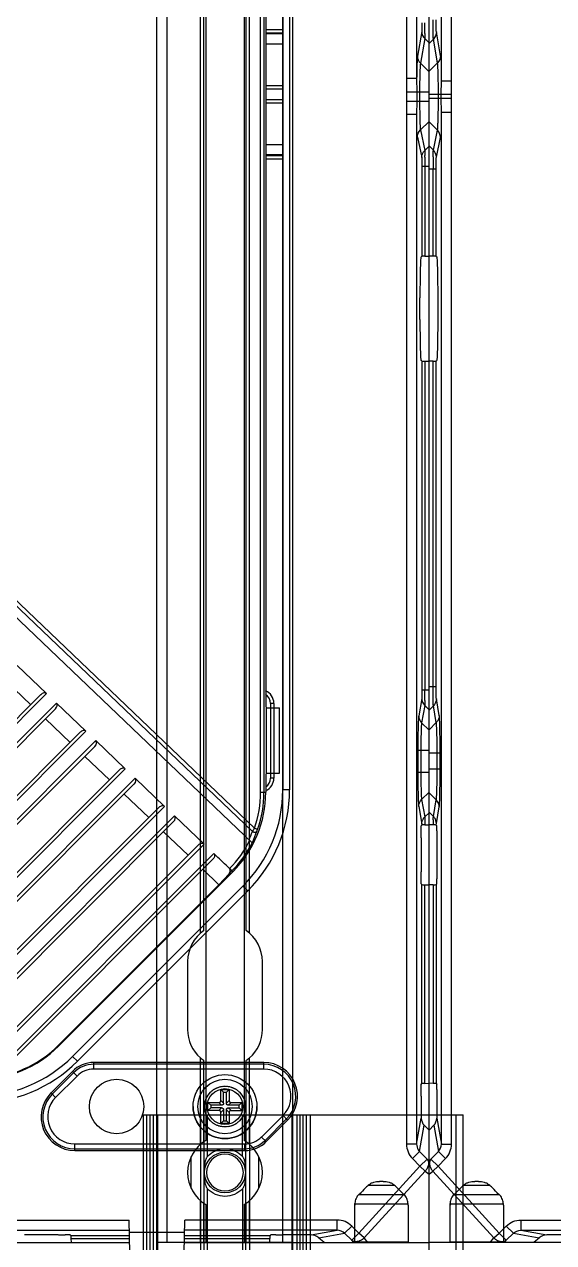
# Model space of a CAD drawing. Header units: millimetres. Extents: x 7531 to 19147, y 2539 to 6525.
# Drawn here: x 15564 to 15641.8, y 4763 to 4942 of the extents above; entities that cross this region are included whole.
import ezdxf

# ---------------------------------------------------------------- set-up
doc = ezdxf.new("R2010")
doc.units = ezdxf.units.MM
doc.linetypes.add('HIDDEN', pattern=[0.2, 0.1, -0.1])
doc.layers.add('02___PRT_ALL_AXES', color=7, linetype='Continuous')
doc.layers.add('DEFAULT_2', color=8, linetype='HIDDEN')
doc.layers.add('1轮廓线', color=7, linetype='Continuous', lineweight=25)

# ---------------------------------------------------------------- blocks, each defined once
blk = doc.blocks.new('DASFASFASEFWE')
at = {"color": 7, "linetype": 'Continuous'}
for p, q in [((408.59, 3285.7), (408.59, 3490.95)), ((409.09, 3490.95), (409.09, 3285.7)), ((409.35, 3478.32), (409.35, 3298.32)), ((283.4, 3396.65), (407.34, 3278.25)), ((407.39, 3279.94), (285.16, 3396.69)), ((407.68, 3280.42), (285.55, 3397.09)), ((377.13, 3300.2), (372.79, 3304.34)), ((371.17, 3302.02), (374.79, 3298.56)), ((342.81, 3265.88), (377.13, 3300.2)), ((342.95, 3266.72), (376.28, 3300.05)), ((378.58, 3298.81), (344.26, 3264.5)), ((378.45, 3297.97), (345.12, 3264.65)), ((382.92, 3294.67), (378.58, 3298.81)), ((409.35, 3298.32), (409.47, 3298.13)), ((409.47, 3298.13), (411.35, 3298.13)), ((409.47, 3288.52), (409.47, 3298.13)), ((411.35, 3288.52), (411.35, 3298.13)), ((376.96, 3296.49), (380.58, 3293.03)), ((348.6, 3260.35), (382.92, 3294.67)), ((348.73, 3261.19), (382.06, 3294.52)), ((384.37, 3293.29), (350.05, 3258.97)), ((384.23, 3292.45), (350.9, 3259.12)), ((388.7, 3289.14), (384.37, 3293.29)), ((382.75, 3290.96), (386.36, 3287.51)), ((354.39, 3254.82), (388.7, 3289.14)), ((354.52, 3255.66), (387.85, 3288.99)), ((390.15, 3287.76), (355.83, 3253.44)), ((394.49, 3283.61), (390.15, 3287.76)), ((409.47, 3288.52), (409.35, 3288.32)), ((409.35, 3288.32), (409.35, 3285.7)), ((409.47, 3288.52), (411.35, 3288.52)), ((390.02, 3286.92), (356.69, 3253.59)), ((388.53, 3285.43), (392.15, 3281.98)), ((408.59, 3285.7), (409.35, 3285.7)), ((360.17, 3249.3), (394.49, 3283.61)), ((360.31, 3250.14), (393.63, 3283.46)), ((395.94, 3282.23), (361.62, 3247.91)), ((400.28, 3278.09), (395.94, 3282.23)), ((395.8, 3281.39), (362.48, 3248.06)), ((394.32, 3279.91), (397.94, 3276.45)), ((407.68, 3280.42), (408.15, 3280.26)), ((366.45, 3244.26), (400.28, 3278.09)), ((366.09, 3244.61), (399.42, 3277.94)), ((401.72, 3276.7), (369.43, 3244.41)), ((402.07, 3276.37), (401.72, 3276.7)), ((401.59, 3275.86), (369.78, 3244.06)), ((404.52, 3274.03), (404, 3274.56)), ((378.89, 3248.41), (404.52, 3274.03)), ((400.1, 3274.38), (402.46, 3272.12)), ((402.46, 3272.12), (403.92, 3273.69)), ((404.39, 3274.16), (403.92, 3273.69)), ((402.46, 3272.12), (378.82, 3248.48)), ((378.82, 3248.48), (378.89, 3248.41))]:
    blk.add_line(p, q, dxfattribs=at)
for centre, radius, start, end in [((392.85, 3285.7), 16.5, 315, 360), ((392.85, 3285.7), 15.74, 340.4081, 0), ((392.85, 3285.7), 16.24, 340.4081, 0), ((392.09, 3285.18), 16.17, 336.3029, 341.0874), ((484.1, 3234.31), 89.26, 148.8899, 149.255), ((392.46, 3285.31), 16.48, 335.3463, 341.0621), ((392.85, 3285.7), 15.82, 314.9645, 333.3049), ((392.85, 3285.7), 16.32, 315, 332.7697), ((392.44, 3285.32), 16.5, 334.6281, 335.3469), ((367.23, 3260.07), 16.5, 270, 315), ((367.23, 3260.07), 16.4, 277.636, 315)]:
    blk.add_arc(centre, radius, start, end, dxfattribs=at)
for centre, start_param, end_param in [((376.64, 3299.7), 0.033298, 1.604095), ((378.08, 3298.32), -1.537498, 0.033298), ((382.42, 3294.17), 0.033298, 1.604095), ((383.87, 3292.79), -1.537498, 0.033298), ((388.21, 3288.65), 0.033298, 1.604095), ((389.66, 3287.26), -1.537498, 0.033298), ((394, 3283.12), 0.033298, 1.604095), ((395.44, 3281.74), -1.537498, 0.033298)]:
    blk.add_ellipse(centre, major_axis=(0.507, 0.483), ratio=0.713711, start_param=start_param, end_param=end_param, dxfattribs=at)
for points, knots in [([(407.39, 3279.94), (407.44, 3279.91), (407.53, 3279.88), (407.65, 3279.85), (407.77, 3279.84), (407.88, 3279.85), (407.97, 3279.88), (408.01, 3279.91), (408.02, 3279.92)], [0, 0, 0, 0, 0.277152, 0.423484, 0.565087, 0.813386, 0.915358, 1, 1, 1, 1]), ([(408.05, 3279.96), (408.04, 3279.96), (408.04, 3279.94), (408.03, 3279.93), (408.02, 3279.92)], [0, 0, 0, 0, 0.238205, 1, 1, 1, 1]), ([(408.05, 3279.96), (408.05, 3279.98), (408.09, 3280.08), (408.12, 3280.18), (408.15, 3280.26)], [0, 0, 0, 0, 0.232424, 1, 1, 1, 1]), ([(400.28, 3278.09), (400.24, 3278.12), (400.17, 3278.17), (400.04, 3278.2), (399.92, 3278.2), (399.77, 3278.16), (399.59, 3278.08), (399.47, 3277.99), (399.42, 3277.94)], [0, 0, 0, 0, 0.141452, 0.276417, 0.404683, 0.528215, 0.766527, 1, 1, 1, 1]), ([(401.72, 3276.7), (401.76, 3276.67), (401.81, 3276.6), (401.84, 3276.48), (401.84, 3276.35), (401.81, 3276.2), (401.74, 3276.03), (401.64, 3275.92), (401.59, 3275.86)], [0, 0, 0, 0, 0.14182, 0.276833, 0.40489, 0.528122, 0.766105, 1, 1, 1, 1]), ([(403.92, 3273.69), (403.96, 3273.74), (404.05, 3273.86), (404.12, 3274.03), (404.14, 3274.15), (404.14, 3274.23), (404.14, 3274.29), (404.12, 3274.35), (404.1, 3274.39), (404.09, 3274.43), (404.07, 3274.47), (404.05, 3274.5), (404.03, 3274.51)], [0, 0, 0, 0, 0.23314, 0.470919, 0.594052, 0.657744, 0.722887, 0.789021, 0.85743, 0.893057, 0.929346, 1, 1, 1, 1])]:
    blk.add_open_spline(points, degree=3, knots=knots, dxfattribs=at)
blk.add_open_spline([(404.03, 3274.51), (403.38, 3275.13), (402.72, 3275.75), (402.07, 3276.37)], degree=3, dxfattribs=at)
blk = doc.blocks.new('32332232')
at = {"color": 7, "linetype": 'Continuous'}
for p, q in [((3534.02, 2001.7), (3533.69, 2001.7)), ((4120.02, 2001.7), (4119.69, 2001.7)), ((3530.54, 1999.78), (3530.86, 2000.09)), ((3530.54, 1999.78), (3537.17, 1999.78)), ((3530.75, 1999.99), (3530.86, 2000.09)), ((3535.8, 2001.11), (3531.91, 2001.11)), ((3536.85, 2000.09), (3537.17, 1999.78)), ((3537.06, 1999.89), (3537.17, 1999.78)), ((4116.54, 1999.78), (4116.86, 2000.09)), ((4116.54, 1999.78), (4123.17, 1999.78)), ((4116.75, 1999.99), (4116.86, 2000.09)), ((4121.8, 2001.11), (4117.91, 2001.11)), ((4122.85, 2000.09), (4123.17, 1999.78)), ((4123.06, 1999.89), (4123.17, 1999.78)), ((3529.91, 1998.2), (3529.91, 1992.8)), ((3529.91, 1998.2), (3529.95, 1998.2)), ((3529.95, 1998.37), (3529.95, 1998.2)), ((3537.76, 1998.37), (3529.95, 1998.37)), ((3537.76, 1998.37), (3537.76, 1998.2)), ((3537.81, 1998.2), (3537.76, 1998.2)), ((3537.81, 1998.2), (3537.81, 1992.8)), ((4115.91, 1998.2), (4115.95, 1998.2)), ((4115.91, 1998.2), (4115.91, 1992.8)), ((4123.76, 1998.37), (4115.95, 1998.37)), ((4115.95, 1998.37), (4115.95, 1998.2)), ((4123.76, 1998.37), (4123.76, 1998.2)), ((4123.81, 1998.2), (4123.76, 1998.2)), ((4123.81, 1998.2), (4123.81, 1992.8)), ((3526.86, 1655.2), (3526.86, 1992.7)), ((3529.91, 1992.8), (3537.81, 1992.8)), ((4115.91, 1992.8), (4123.81, 1992.8)), ((4126.86, 1655.2), (4126.86, 1992.7)), ((3528.67, 1825.92), (3528.67, 1978.2)), ((3530.17, 1825.92), (3530.17, 1978.2)), ((4123.54, 1978.2), (4123.54, 1826.25)), ((4125.04, 1978.2), (4125.04, 1826.25)), ((4105.36, 1926.16), (4105.36, 1721.74)), ((4106.36, 1926.16), (4106.36, 1721.74)), ((3527.47, 1833.22), (3527.46, 1834.88)), ((4105.36, 1833.43), (4102.86, 1833.43)), ((3527.5, 1832.07), (3526.86, 1831.44)), ((3527.47, 1833.11), (3527.47, 1833.22)), ((3527.5, 1832.07), (3527.49, 1832.24)), ((3528.11, 1828.58), (3527.5, 1832.07)), ((3528.55, 1829.62), (3527.94, 1833.12)), ((4105.36, 1832.93), (4102.86, 1832.93)), ((4105.36, 1832.84), (4102.86, 1832.84)), ((4125.78, 1833.18), (4125.15, 1829.56)), ((4126.22, 1832.13), (4125.59, 1828.52)), ((4126.86, 1831.51), (4126.22, 1832.13)), ((4105.36, 1831.34), (4102.86, 1831.34)), ((3526.86, 1827.34), (3528.11, 1828.58)), ((4125.59, 1828.52), (4126.86, 1827.27)), ((4125.04, 1826.25), (4123.54, 1826.25)), ((4123.54, 1826.25), (4123.57, 1824.32)), ((4125.04, 1826.25), (4125.05, 1824.32)), ((3528.66, 1823.9), (3528.67, 1825.92)), ((3528.67, 1825.92), (3530.17, 1825.92)), ((3530.14, 1823.9), (3530.17, 1825.92)), ((4123.57, 1824.32), (4126.86, 1824.32)), ((4123.57, 1824.32), (4123.57, 1822.93)), ((4125.05, 1824.32), (4125.05, 1822.93)), ((4125.47, 1824.32), (4125.47, 1822.93)), ((3530.14, 1823.9), (3526.86, 1823.9)), ((3526.86, 1823.36), (3530.14, 1823.36)), ((3528.24, 1823.36), (3528.24, 1823.9)), ((3528.66, 1823.36), (3528.66, 1823.9)), ((3528.67, 1821.34), (3528.66, 1823.36)), ((3530.14, 1823.36), (3530.14, 1823.9)), ((3530.17, 1821.34), (3530.14, 1823.36)), ((4123.57, 1822.93), (4123.54, 1821)), ((4123.57, 1822.93), (4126.86, 1822.93)), ((4125.05, 1822.93), (4125.04, 1821)), ((3528.67, 1669.69), (3528.67, 1821.34)), ((3528.67, 1821.34), (3530.17, 1821.34)), ((3530.17, 1669.69), (3530.17, 1821.34)), ((4125.04, 1821), (4123.54, 1821)), ((4123.54, 1821), (4123.54, 1669.69)), ((4125.04, 1821), (4125.04, 1669.69)), ((3526.86, 1819.9), (3528.11, 1818.67)), ((4125.59, 1818.72), (4126.86, 1819.97)), ((3527.5, 1815.76), (3528.11, 1818.67)), ((3527.94, 1814.71), (3528.54, 1817.62)), ((4125.15, 1817.67), (4125.78, 1814.66)), ((4125.59, 1818.72), (4126.22, 1815.71)), ((3527.5, 1815.76), (3526.86, 1816.4)), ((4105.36, 1816.55), (4102.86, 1816.55)), ((4126.86, 1816.33), (4126.22, 1815.71)), ((4126.22, 1815.71), (4126.23, 1815.54)), ((4126.23, 1815.54), (4126.24, 1814.97)), ((4105.36, 1815.05), (4102.86, 1815.05)), ((4102.86, 1814.96), (4105.36, 1814.96)), ((4102.86, 1814.46), (4105.36, 1814.46)), ((4126.25, 1814.73), (4126.25, 1813.37)), ((3527.9, 1812.94), (3526.86, 1812.94)), ((3527.46, 1800.15), (3527.46, 1812.94)), ((3527.9, 1800.14), (3527.9, 1812.94)), ((4125.81, 1813.37), (4126.86, 1813.37)), ((4125.81, 1813.37), (4125.81, 1800.14)), ((4126.25, 1813.37), (4126.25, 1800.15)), ((3527.46, 1800.15), (3526.86, 1800.17)), ((3527.9, 1800.14), (3528.03, 1800.05)), ((4125.81, 1800.14), (4125.68, 1800.05)), ((4126.25, 1800.15), (4126.86, 1800.17)), ((3528.18, 1790.84), (3528.18, 1794.05)), ((4125.53, 1790.84), (4125.53, 1794.05)), ((3527.46, 1784.74), (3526.86, 1784.73)), ((3527.46, 1736.88), (3527.46, 1784.74)), ((3527.9, 1784.76), (3528.03, 1784.84)), ((3527.9, 1736.88), (3527.9, 1784.76)), ((4125.81, 1784.76), (4125.68, 1784.84)), ((4125.81, 1784.76), (4125.81, 1736.46)), ((4126.25, 1784.74), (4126.86, 1784.73)), ((4126.25, 1784.74), (4126.25, 1736.46)), ((3527.9, 1736.88), (3526.86, 1736.88)), ((3527.47, 1735.22), (3527.46, 1736.88)), ((3527.47, 1735.11), (3527.47, 1735.22)), ((3528.36, 1732.68), (3527.94, 1735.12)), ((4102.86, 1735.57), (4103.05, 1735.57)), ((4125.78, 1735.18), (4125.34, 1732.61)), ((4125.81, 1736.46), (4126.86, 1736.46)), ((3527.5, 1734.07), (3526.86, 1733.44)), ((3527.5, 1734.07), (3527.49, 1734.24)), ((3527.93, 1731.63), (3527.5, 1734.07)), ((4104.05, 1734.45), (4103.56, 1734.45)), ((4103.56, 1734.45), (4103.56, 1723.45)), ((4104.05, 1734.45), (4104.05, 1723.45)), ((4126.22, 1734.13), (4125.77, 1731.57)), ((4126.86, 1733.51), (4126.22, 1734.13)), ((3526.86, 1730.58), (3527.93, 1731.63)), ((4125.77, 1731.57), (4126.86, 1730.5)), ((3528.49, 1727.13), (3526.86, 1727.13)), ((3528.05, 1724.76), (3528.05, 1727.13)), ((3528.49, 1724.76), (3528.49, 1727.13)), ((4125.22, 1727.55), (4126.86, 1727.55)), ((4125.22, 1727.55), (4125.22, 1724.34)), ((4125.66, 1727.55), (4125.66, 1724.34)), ((3528.49, 1724.76), (3526.86, 1724.76)), ((4125.22, 1724.34), (4126.86, 1724.34)), ((4104.05, 1723.45), (4103.56, 1723.45)), ((3526.86, 1721.32), (3527.93, 1720.26)), ((4106.36, 1721.74), (4105.36, 1721.74)), ((4125.77, 1720.32), (4126.86, 1721.39)), ((3527.5, 1717.82), (3527.93, 1720.26)), ((3527.94, 1716.78), (3528.36, 1719.22)), ((4125.34, 1719.28), (4125.78, 1716.72)), ((4125.77, 1720.32), (4126.22, 1717.76)), ((3527.5, 1717.82), (3526.86, 1718.46)), ((4126.86, 1718.38), (4126.22, 1717.76)), ((4126.22, 1717.76), (4126.23, 1717.58)), ((4126.23, 1717.58), (4126.25, 1716.7)), ((3527.27, 1716.59), (3526.86, 1716.61)), ((3527.47, 1716.59), (3527.27, 1716.59)), ((3527.92, 1716.55), (3528.03, 1716.45)), ((3528.03, 1715.72), (3528, 1714.7)), ((3528.03, 1715.72), (3528.03, 1716.45)), ((4125.68, 1716.45), (4125.8, 1716.56)), ((4125.68, 1715.72), (4125.68, 1716.45)), ((4125.71, 1714.7), (4125.68, 1715.72)), ((4125.78, 1716.72), (4125.8, 1716.56)), ((4126.25, 1716.7), (4126.25, 1716.59)), ((4126.25, 1716.59), (4126.44, 1716.6)), ((4126.44, 1716.6), (4126.86, 1716.61)), ((3528, 1714.7), (3528, 1709.7)), ((4125.71, 1714.7), (4125.71, 1709.7)), ((3528.03, 1707.95), (3527.9, 1707.82)), ((3528, 1709.7), (3528.03, 1708.67)), ((3528.03, 1707.95), (3528.03, 1708.67)), ((4125.68, 1708.67), (4125.71, 1709.7)), ((4125.68, 1707.95), (4125.68, 1708.67)), ((4125.81, 1707.82), (4125.68, 1707.95)), ((3527.46, 1707.79), (3526.86, 1707.78)), ((3527.46, 1707.79), (3527.46, 1678.6)), ((3527.9, 1707.82), (3527.9, 1678.57)), ((4099.5, 1707.6), (4074.46, 1682.55)), ((4100.2, 1706.89), (4075.16, 1681.85)), ((4100.2, 1706.89), (4099.5, 1707.6)), ((4125.81, 1678.57), (4125.81, 1707.82)), ((4126.25, 1707.79), (4126.86, 1707.78)), ((4126.25, 1678.6), (4126.25, 1707.79)), ((4075.16, 1681.85), (4074.46, 1682.55)), ((4102.56, 1681.66), (4077.58, 1681.66)), ((4077.58, 1680.7), (4077.58, 1681.66)), ((4102.56, 1681.41), (4077.58, 1681.41)), ((4102.56, 1680.7), (4102.56, 1681.66)), ((4074.42, 1680.36), (4071.28, 1677.21)), ((4074.61, 1680.17), (4071.46, 1677.03)), ((4075.11, 1679.67), (4071.96, 1676.53)), ((4074.42, 1680.36), (4075.11, 1679.67)), ((4102.56, 1680.7), (4077.58, 1680.7)), ((3527.46, 1678.6), (3526.86, 1678.62)), ((3527.9, 1678.57), (3528.03, 1678.45)), ((3528.03, 1677.72), (3528, 1676.7)), ((3528.03, 1677.72), (3528.03, 1678.45)), ((4125.68, 1678.45), (4125.81, 1678.57)), ((4125.68, 1677.72), (4125.68, 1678.45)), ((4125.71, 1676.7), (4125.68, 1677.72)), ((4126.25, 1678.6), (4126.86, 1678.62)), ((3528, 1676.7), (3528, 1673.51)), ((4071.28, 1677.21), (4071.96, 1676.53)), ((4125.71, 1676.7), (4125.71, 1673.51)), ((3527.56, 1672.45), (3526.86, 1671.73)), ((3527.56, 1672.45), (3528.24, 1668.6)), ((3528, 1673.51), (3528.67, 1669.69)), ((4102.24, 1670.72), (4105.39, 1673.87)), ((4102.75, 1670.22), (4105.89, 1673.37)), ((4102.93, 1670.04), (4106.07, 1673.19)), ((4105.39, 1673.87), (4106.07, 1673.19)), ((4125.04, 1669.69), (4125.71, 1673.51)), ((4125.47, 1668.6), (4126.15, 1672.45)), ((4126.15, 1672.45), (4126.86, 1671.73)), ((4102.24, 1670.72), (4102.93, 1670.04)), ((3527.13, 1667.47), (3528.24, 1668.6)), ((3528.24, 1668.6), (3529.3, 1667.56)), ((3528.67, 1669.69), (3530.17, 1669.69)), ((4074.79, 1669.7), (4099.77, 1669.7)), ((4074.79, 1668.73), (4074.79, 1669.7)), ((4074.79, 1668.99), (4099.77, 1668.99)), ((4074.79, 1668.73), (4099.77, 1668.73)), ((4099.77, 1668.73), (4099.77, 1669.7)), ((4125.04, 1669.69), (4123.54, 1669.69)), ((4125.47, 1668.6), (4124.41, 1667.56)), ((4125.47, 1668.6), (4126.58, 1667.47)), ((3526.86, 1667.26), (3527.13, 1667.47)), ((3527.13, 1667.47), (3528.19, 1666.43)), ((3528.19, 1666.43), (3529.3, 1667.56)), ((4124.41, 1667.56), (4125.52, 1666.43)), ((4126.58, 1667.47), (4125.52, 1666.43)), ((4126.58, 1667.47), (4126.86, 1667.26)), ((3526.86, 1665.28), (3527.41, 1665.71)), ((3527.41, 1665.71), (3528.19, 1666.43)), ((3527.41, 1665.71), (3536.39, 1655.9)), ((3528.19, 1666.43), (3537.17, 1656.61)), ((4116.54, 1656.61), (4125.52, 1666.43)), ((4117.32, 1655.9), (4126.3, 1665.71)), ((4125.52, 1666.43), (4126.3, 1665.71)), ((4126.3, 1665.71), (4126.86, 1665.28)), ((3540.35, 1658.51), (3540.35, 1657.01)), ((3540.35, 1658.51), (3562.77, 1658.51)), ((3829.16, 1658.51), (4082.77, 1658.51)), ((4082.86, 1653.7), (4082.77, 1658.51)), ((4090.86, 1653.7), (4090.94, 1658.51)), ((4113.36, 1658.51), (4090.94, 1658.51)), ((4113.36, 1657.01), (4113.36, 1658.51)), ((3536.39, 1655.9), (3537.17, 1656.61)), ((3537.17, 1656.61), (3538.21, 1657.64)), ((3537.17, 1656.61), (3538.22, 1655.55)), ((3538.21, 1657.64), (3539.26, 1656.58)), ((3538.22, 1655.55), (3539.26, 1656.58)), ((3539.26, 1656.58), (3543.06, 1655.91)), ((3540.35, 1657.01), (3544.17, 1656.34)), ((3540.35, 1657.01), (3562.8, 1657.01)), ((3548.35, 1656.34), (3544.17, 1656.34)), ((3829.16, 1657.01), (4082.8, 1657.01)), ((4072.35, 1656.34), (4067.36, 1656.34)), ((4072.36, 1656.34), (4073.38, 1656.37)), ((4074.11, 1656.37), (4073.38, 1656.37)), ((4074.11, 1656.37), (4074.23, 1656.24)), ((4074.23, 1656.24), (4082.81, 1656.24)), ((4090.91, 1656.7), (4082.8, 1656.7)), ((4090.9, 1656.24), (4103.48, 1656.24)), ((4113.36, 1657.01), (4090.91, 1657.01)), ((4103.48, 1656.24), (4103.61, 1656.37)), ((4104.33, 1656.37), (4103.61, 1656.37)), ((4104.33, 1656.37), (4105.36, 1656.34)), ((4109.54, 1656.34), (4105.36, 1656.34)), ((4109.54, 1656.34), (4113.36, 1657.01)), ((4110.65, 1655.91), (4114.45, 1656.58)), ((4114.45, 1656.58), (4115.5, 1657.64)), ((4115.49, 1655.55), (4114.45, 1656.58)), ((4115.49, 1655.55), (4116.54, 1656.61)), ((4116.54, 1656.61), (4115.5, 1657.64)), ((4117.32, 1655.9), (4116.54, 1656.61)), ((3562.83, 1655.2), (3526.86, 1655.2)), ((3535.83, 1655.2), (3536.39, 1655.9)), ((3537.94, 1655.2), (3538.22, 1655.55)), ((3542.21, 1655.2), (3542.33, 1655.31)), ((3542.33, 1655.31), (3543.06, 1655.91)), ((3570.88, 1655.2), (4082.83, 1655.2)), ((4074.26, 1655.8), (4082.82, 1655.8)), ((4074.28, 1655.2), (4074.26, 1655.8)), ((4090.88, 1655.2), (4126.86, 1655.2)), ((4090.89, 1655.8), (4103.45, 1655.8)), ((4103.43, 1655.2), (4103.45, 1655.8)), ((4110.65, 1655.91), (4111.38, 1655.31)), ((4111.5, 1655.2), (4111.38, 1655.31)), ((4115.78, 1655.2), (4115.49, 1655.55)), ((4117.88, 1655.2), (4117.32, 1655.9))]:
    blk.add_line(p, q, dxfattribs=at)
blk.add_circle((4080.92, 1675.2), 4, dxfattribs=at)
at = {"color": 6, "linetype": 'Continuous'}
for radius in [4, 2.63]:
    blk.add_circle((4096.86, 1675.2), radius, dxfattribs=at)
at = {"color": 7, "linetype": 'Continuous'}
for centre, radius, start, end in [((3533.68, 1987.59), 14.11, 89.9587, 90.4113), ((3533.68, 1987.59), 14.11, 89.9587, 90.4114), ((3534.03, 1987.59), 14.11, 89.5887, 90.0413), ((3534.03, 1987.59), 14.11, 89.5886, 90.0413), ((4119.68, 1987.59), 14.11, 89.9587, 90.4113), ((4119.68, 1987.59), 14.11, 89.9587, 90.4114), ((4120.03, 1987.59), 14.11, 89.5887, 90.0413), ((4120.03, 1987.59), 14.11, 89.5886, 90.0413), ((3625.89, 1903.3), 135.64, 133.9933, 134.4747), ((3582.37, 1948.32), 73.03, 133.7059, 133.9634), ((3533.28, 1999.68), 1.99, 131.3847, 133.6974), ((3534.43, 1999.68), 1.99, 46.3026, 48.6152), ((3485.34, 1948.32), 73.03, 46.0366, 46.2941), ((3441.82, 1903.3), 135.64, 45.5253, 46.0067), ((4211.89, 1903.3), 135.64, 133.9933, 134.4747), ((4168.37, 1948.32), 73.03, 133.7059, 133.9634), ((4119.28, 1999.68), 1.99, 131.3847, 133.6974), ((4120.43, 1999.68), 1.99, 46.3026, 48.6152), ((4071.34, 1948.32), 73.03, 46.0366, 46.2941), ((4027.82, 1903.3), 135.64, 45.5253, 46.0067), ((3530.91, 1998.2), 1, 161.4748, 180), ((3531.93, 1998.37), 1.98, 175.7569, 179.997), ((3535.78, 1998.37), 1.98, 0.003, 4.2431), ((3536.81, 1998.2), 1, 0, 18.5252), ((4116.91, 1998.2), 1, 161.4748, 180), ((4117.93, 1998.37), 1.98, 175.7569, 179.997), ((4121.78, 1998.37), 1.98, 0.003, 4.2431), ((4122.81, 1998.2), 1, 0, 18.5252), ((4008.09, 1834.29), 118.16, 359.4186, 359.7323), ((3973.94, 1834.46), 152.31, 359.7305, 0.0033), ((4050.58, 1833.88), 75.66, 359.2362, 359.4025), ((3658.19, 1813.11), 130.73, 179.3728, 179.7338), ((3691.12, 1812.95), 163.66, 179.7308, 180.0025), ((3613.89, 1813.56), 86.43, 179.1937, 179.3534), ((4050.5, 1813.95), 75.75, 0.5927, 0.769), ((4102.06, 1734.45), 1.5, 0, 59.9978), ((4102.06, 1734.45), 1.99, 0, 67.4975), ((4008.09, 1736.29), 118.16, 359.4186, 359.7323), ((4050.58, 1735.88), 75.66, 359.2362, 359.4025), ((3973.94, 1736.46), 152.31, 359.7305, 0.0033), ((4102.06, 1723.45), 1.99, 293.5785, 0), ((4102.06, 1723.45), 1.5, 302.2987, 0), ((4085.36, 1721.74), 20, 315, 0), ((4085.36, 1721.74), 21, 315, 0), ((3591.29, 1715.95), 63.82, 178.8587, 179.2364), ((3564.72, 1716.46), 37.25, 178.6297, 178.831), ((3526.45, 1716.76), 1.49, 40.1986, 45.1715), ((3528.47, 1717.72), 0.977, 174.166, 175.388), ((3526.46, 1716.77), 1.47, 15.2702, 20.2885), ((3526.46, 1716.77), 1.48, 0.2714, 15.2484), ((4127.26, 1716.71), 1.48, 154.7133, 159.711), ((4127.28, 1716.7), 1.5, 139.8028, 154.656), ((4127.28, 1716.7), 1.49, 134.8285, 139.8014), ((3617.86, 1715.59), 90.39, 179.2297, 179.3639), ((3527.1, 1704.47), 12.12, 87.5595, 88.2703), ((4126.65, 1702.68), 13.92, 91.6779, 92.1368), ((4060.31, 1696.7), 20, 270, 315), ((4060.31, 1696.7), 21, 270, 315), ((4077.58, 1677.2), 4.47, 90, 135), ((4077.58, 1677.2), 4.21, 90, 135), ((4102.56, 1676.7), 4.97, 315, 90), ((4102.56, 1676.7), 4.71, 315, 90), ((4077.58, 1677.2), 3.5, 90, 135), ((4102.56, 1676.7), 4, 315, 90), ((4074.79, 1673.7), 4.97, 135, 270), ((4074.79, 1673.7), 4.71, 135, 270), ((4074.79, 1673.7), 4, 135, 270), ((4099.77, 1673.2), 3.5, 270, 315), ((4099.77, 1673.2), 4.21, 270, 315), ((4099.77, 1673.2), 4.47, 270, 315), ((3529, 1667.07), 2.1, 213.8309, 220.3747), ((4124.71, 1667.07), 2.1, 319.6253, 326.1693), ((3537.83, 1657.45), 2.12, 227.0658, 232.139), ((4115.88, 1657.45), 2.12, 307.861, 312.9342)]:
    blk.add_arc(centre, radius, start, end, dxfattribs=at)
for centre, major_axis, ratio, start_param, end_param in [((3526.4, 1800.14), (1.5, 0), 0.017455, 6.309365, 7.068583), ((3528.03, 1794.05), (0, 6), 0.026186, -1.570796, -0.017453), ((4125.68, 1794.05), (0, 6), 0.026186, 0.017453, 1.570796), ((4127.31, 1800.14), (1.5, 0), 0.017455, 2.356194, 3.115413), ((3528.03, 1790.84), (0, 6), 0.026186, -3.124139, -1.570796), ((4125.68, 1790.84), (0, 6), 0.026186, 1.570796, 3.124139), ((3526.4, 1784.76), (1.5, 0), 0.017455, -0.785398, -0.02618), ((4127.31, 1784.76), (1.5, 0), 0.017455, 3.167773, 3.926991), ((3526.4, 1707.82), (1.5, 0), 0.026186, 5.497787, 6.257005), ((4127.31, 1707.82), (1.5, 0), 0.026186, 3.167773, 3.926991), ((3526.4, 1678.57), (1.5, 0), 0.026186, 6.309365, 7.068583), ((4127.31, 1678.57), (1.5, 0), 0.026186, 8.63938, 9.398598), ((3526.5, 1673.52), (-0.26, 1.49), 0.988643, -2.52706, -1.745874), ((4127.21, 1673.52), (-0.26, -1.49), 0.988643, -1.395719, -0.614533), ((3544.32, 1654.82), (1.77, -0.18), 0.842575, 2.227501, 2.439867), ((3544.18, 1654.84), (-1.49, 0.26), 0.988643, -1.395719, -0.826899), ((4074.23, 1654.74), (0, 1.5), 0.026186, 5.497787, 6.257005), ((4103.48, 1654.74), (0, 1.5), 0.026186, 6.309365, 7.068583), ((4109.53, 1654.84), (-1.49, -0.26), 0.988643, 3.968491, 4.537312), ((4109.39, 1654.82), (1.77, 0.18), 0.842575, 0.701726, 0.914092)]:
    blk.add_ellipse(centre, major_axis=major_axis, ratio=ratio, start_param=start_param, end_param=end_param, dxfattribs=at)
for points, knots in [([(3531.97, 2001.17), (3532.08, 2001.26), (3532.32, 2001.43), (3532.72, 2001.6), (3533.08, 2001.67), (3533.36, 2001.69), (3533.51, 2001.7), (3533.58, 2001.7)], [0, 0, 0, 0, 0.24991, 0.4998, 0.749755, 0.874871, 1, 1, 1, 1]), ([(3534.13, 2001.7), (3534.2, 2001.7), (3534.35, 2001.69), (3534.63, 2001.67), (3534.99, 2001.6), (3535.39, 2001.43), (3535.63, 2001.26), (3535.74, 2001.17)], [0, 0, 0, 0, 0.125129, 0.250246, 0.500201, 0.750092, 1, 1, 1, 1]), ([(4117.97, 2001.17), (4118.08, 2001.26), (4118.32, 2001.43), (4118.72, 2001.6), (4119.08, 2001.67), (4119.36, 2001.69), (4119.51, 2001.7), (4119.58, 2001.7)], [0, 0, 0, 0, 0.24991, 0.4998, 0.749755, 0.874871, 1, 1, 1, 1]), ([(4120.13, 2001.7), (4120.2, 2001.7), (4120.35, 2001.69), (4120.63, 2001.67), (4120.99, 2001.6), (4121.39, 2001.43), (4121.63, 2001.26), (4121.74, 2001.17)], [0, 0, 0, 0, 0.125129, 0.250246, 0.500201, 0.750092, 1, 1, 1, 1]), ([(3530.54, 1999.78), (3530.46, 1999.7), (3530.31, 1999.52), (3530.13, 1999.21), (3530, 1998.87), (3529.97, 1998.63), (3529.96, 1998.51)], [0, 0, 0, 0, 0.25, 0.499984, 0.749967, 1, 1, 1, 1]), ([(3537.75, 1998.51), (3537.75, 1998.63), (3537.71, 1998.87), (3537.58, 1999.21), (3537.41, 1999.52), (3537.25, 1999.7), (3537.17, 1999.78)], [0, 0, 0, 0, 0.250033, 0.500016, 0.75, 1, 1, 1, 1]), ([(4116.54, 1999.78), (4116.46, 1999.7), (4116.31, 1999.52), (4116.13, 1999.21), (4116, 1998.87), (4115.97, 1998.63), (4115.96, 1998.51)], [0, 0, 0, 0, 0.25, 0.499984, 0.749967, 1, 1, 1, 1]), ([(4123.75, 1998.51), (4123.75, 1998.63), (4123.71, 1998.87), (4123.58, 1999.21), (4123.41, 1999.52), (4123.25, 1999.7), (4123.17, 1999.78)], [0, 0, 0, 0, 0.250033, 0.500016, 0.75, 1, 1, 1, 1]), ([(3527.94, 1833.12), (3527.93, 1833.18), (3527.92, 1833.38), (3527.9, 1833.97), (3527.9, 1834.49), (3527.9, 1834.88)], [0, 0, 0, 0, 0.114901, 0.340306, 1, 1, 1, 1]), ([(4125.81, 1834.46), (4125.81, 1834.18), (4125.81, 1833.8), (4125.8, 1833.37), (4125.79, 1833.23), (4125.78, 1833.18)], [0, 0, 0, 0, 0.659412, 0.884916, 1, 1, 1, 1]), ([(3527.49, 1832.24), (3527.49, 1832.29), (3527.48, 1832.58), (3527.47, 1832.87), (3527.47, 1833.11)], [0, 0, 0, 0, 0.182382, 1, 1, 1, 1]), ([(4126.24, 1832.87), (4126.24, 1832.78), (4126.24, 1832.54), (4126.24, 1832.29), (4126.22, 1832.13)], [0, 0, 0, 0, 0.363333, 1, 1, 1, 1]), ([(3528.24, 1823.9), (3528.24, 1824.45), (3528.23, 1825.48), (3528.21, 1826.87), (3528.18, 1827.81), (3528.14, 1828.34), (3528.12, 1828.52), (3528.11, 1828.58)], [0, 0, 0, 0, 0.353227, 0.661595, 0.88645, 0.958317, 1, 1, 1, 1]), ([(4125.15, 1829.56), (4125.13, 1829.43), (4125.11, 1829.07), (4125.08, 1828.37), (4125.06, 1827.39), (4125.05, 1826.66), (4125.04, 1826.25)], [0, 0, 0, 0, 0.116125, 0.332239, 0.633713, 1, 1, 1, 1]), ([(4125.59, 1828.52), (4125.55, 1828.36), (4125.54, 1827.88), (4125.49, 1826.98), (4125.48, 1825.74), (4125.47, 1824.81), (4125.47, 1824.32)], [0, 0, 0, 0, 0.113702, 0.338816, 0.647082, 1, 1, 1, 1]), ([(3528.11, 1818.67), (3528.12, 1818.72), (3528.14, 1818.89), (3528.16, 1819.22), (3528.18, 1819.68), (3528.21, 1820.51), (3528.23, 1821.76), (3528.24, 1822.8), (3528.24, 1823.36)], [0, 0, 0, 0, 0.038409, 0.108183, 0.207145, 0.332129, 0.642917, 1, 1, 1, 1]), ([(4125.47, 1822.93), (4125.47, 1822.43), (4125.48, 1821.49), (4125.5, 1820.38), (4125.52, 1819.63), (4125.54, 1819.21), (4125.56, 1818.92), (4125.58, 1818.77), (4125.59, 1818.72)], [0, 0, 0, 0, 0.357261, 0.66814, 0.793069, 0.891953, 0.96165, 1, 1, 1, 1]), ([(3527.47, 1814.78), (3527.47, 1815), (3527.48, 1815.33), (3527.49, 1815.65), (3527.5, 1815.76)], [0, 0, 0, 0, 0.668985, 1, 1, 1, 1]), ([(3527.9, 1812.94), (3527.9, 1813.15), (3527.9, 1813.54), (3527.91, 1814.07), (3527.92, 1814.45), (3527.93, 1814.65), (3527.94, 1814.71)], [0, 0, 0, 0, 0.356319, 0.666629, 0.89071, 1, 1, 1, 1]), ([(4125.78, 1814.66), (4125.79, 1814.61), (4125.79, 1814.47), (4125.81, 1814.04), (4125.81, 1813.66), (4125.81, 1813.37)], [0, 0, 0, 0, 0.109157, 0.333077, 1, 1, 1, 1]), ([(3527.94, 1735.12), (3527.93, 1735.18), (3527.92, 1735.38), (3527.9, 1735.97), (3527.9, 1736.49), (3527.9, 1736.88)], [0, 0, 0, 0, 0.114901, 0.340306, 1, 1, 1, 1]), ([(3527.49, 1734.24), (3527.49, 1734.29), (3527.48, 1734.58), (3527.47, 1734.87), (3527.47, 1735.11)], [0, 0, 0, 0, 0.182382, 1, 1, 1, 1]), ([(4125.81, 1736.46), (4125.81, 1736.18), (4125.81, 1735.8), (4125.8, 1735.37), (4125.79, 1735.23), (4125.78, 1735.18)], [0, 0, 0, 0, 0.659412, 0.884916, 1, 1, 1, 1]), ([(4126.24, 1734.87), (4126.24, 1734.78), (4126.24, 1734.54), (4126.24, 1734.29), (4126.22, 1734.13)], [0, 0, 0, 0, 0.363333, 1, 1, 1, 1]), ([(3528.05, 1727.13), (3528.05, 1727.66), (3528.05, 1728.65), (3528.02, 1729.99), (3527.99, 1730.89), (3527.96, 1731.4), (3527.94, 1731.57), (3527.93, 1731.63)], [0, 0, 0, 0, 0.353243, 0.661632, 0.886489, 0.958343, 1, 1, 1, 1]), ([(3528.49, 1727.13), (3528.49, 1727.78), (3528.48, 1729), (3528.46, 1730.64), (3528.42, 1731.84), (3528.4, 1732.47), (3528.36, 1732.68)], [0, 0, 0, 0, 0.352213, 0.660074, 0.885264, 1, 1, 1, 1]), ([(4125.34, 1732.61), (4125.3, 1732.42), (4125.29, 1731.85), (4125.24, 1730.75), (4125.23, 1729.26), (4125.22, 1728.14), (4125.22, 1727.55)], [0, 0, 0, 0, 0.115067, 0.340523, 0.648208, 1, 1, 1, 1]), ([(4125.77, 1731.57), (4125.74, 1731.42), (4125.72, 1730.96), (4125.68, 1730.1), (4125.67, 1728.91), (4125.66, 1728.02), (4125.66, 1727.55)], [0, 0, 0, 0, 0.113648, 0.338748, 0.647039, 1, 1, 1, 1]), ([(3527.93, 1720.26), (3527.94, 1720.32), (3527.96, 1720.49), (3527.99, 1721), (3528.02, 1721.91), (3528.05, 1723.24), (3528.05, 1724.23), (3528.05, 1724.76)], [0, 0, 0, 0, 0.041776, 0.113815, 0.339027, 0.647412, 1, 1, 1, 1]), ([(3528.36, 1719.22), (3528.4, 1719.43), (3528.42, 1720.06), (3528.46, 1721.26), (3528.48, 1722.89), (3528.49, 1724.11), (3528.49, 1724.76)], [0, 0, 0, 0, 0.115041, 0.340581, 0.648437, 1, 1, 1, 1]), ([(4125.22, 1724.34), (4125.22, 1723.75), (4125.23, 1722.64), (4125.24, 1721.14), (4125.29, 1720.05), (4125.3, 1719.47), (4125.34, 1719.28)], [0, 0, 0, 0, 0.351802, 0.659703, 0.88504, 1, 1, 1, 1]), ([(4125.66, 1724.34), (4125.66, 1723.87), (4125.67, 1722.98), (4125.68, 1721.79), (4125.72, 1720.93), (4125.74, 1720.47), (4125.77, 1720.32)], [0, 0, 0, 0, 0.35297, 0.661481, 0.88646, 1, 1, 1, 1]), ([(3527.48, 1717.35), (3527.48, 1717.4), (3527.48, 1717.55), (3527.49, 1717.7), (3527.5, 1717.8)], [0, 0, 0, 0, 0.338291, 1, 1, 1, 1]), ([(3527.92, 1716.55), (3527.9, 1716.57), (3527.79, 1716.57), (3527.69, 1716.58), (3527.62, 1716.58)], [0, 0, 0, 0, 0.23619, 1, 1, 1, 1]), ([(3527.92, 1716.55), (3527.92, 1716.58), (3527.93, 1716.65), (3527.93, 1716.73), (3527.94, 1716.78)], [0, 0, 0, 0, 0.349952, 1, 1, 1, 1]), ([(4126.14, 1716.59), (4126.05, 1716.59), (4125.94, 1716.57), (4125.81, 1716.58), (4125.8, 1716.56)], [0, 0, 0, 0, 0.7682, 1, 1, 1, 1]), ([(3529.3, 1667.56), (3529.57, 1667.84), (3530.01, 1668.51), (3530.17, 1669.3), (3530.17, 1669.69)], [0, 0, 0, 0, 0.49979, 1, 1, 1, 1]), ([(4123.54, 1669.69), (4123.54, 1669.3), (4123.7, 1668.51), (4124.14, 1667.84), (4124.41, 1667.56)], [0, 0, 0, 0, 0.499854, 1, 1, 1, 1]), ([(4125.04, 1669.69), (4125.04, 1669.39), (4125.16, 1668.98), (4125.4, 1668.67), (4125.47, 1668.6)], [0, 0, 0, 0, 0.74701, 1, 1, 1, 1]), ([(3527.13, 1667.47), (3527.1, 1667.44), (3527, 1667.28), (3526.95, 1667.1), (3526.94, 1666.96)], [0, 0, 0, 0, 0.236778, 1, 1, 1, 1]), ([(4126.58, 1667.47), (4126.61, 1667.44), (4126.71, 1667.28), (4126.76, 1667.1), (4126.77, 1666.96)], [0, 0, 0, 0, 0.236778, 1, 1, 1, 1]), ([(3526.98, 1666.54), (3526.99, 1666.48), (3527.06, 1666.26), (3527.16, 1666.05), (3527.26, 1665.9)], [0, 0, 0, 0, 0.241676, 1, 1, 1, 1]), ([(4126.73, 1666.54), (4126.72, 1666.48), (4126.65, 1666.26), (4126.55, 1666.05), (4126.45, 1665.9)], [0, 0, 0, 0, 0.241675, 1, 1, 1, 1]), ([(3538.21, 1657.64), (3538.49, 1657.91), (3539.17, 1658.36), (3539.96, 1658.51), (3540.35, 1658.51)], [0, 0, 0, 0, 0.499843, 1, 1, 1, 1]), ([(4115.5, 1657.64), (4115.22, 1657.91), (4114.54, 1658.36), (4113.75, 1658.51), (4113.36, 1658.51)], [0, 0, 0, 0, 0.49979, 1, 1, 1, 1]), ([(3536.53, 1655.77), (3536.61, 1655.72), (3536.9, 1655.52), (3537.25, 1655.39), (3537.52, 1655.37)], [0, 0, 0, 0, 0.263024, 1, 1, 1, 1]), ([(3537.52, 1655.37), (3537.57, 1655.37), (3537.77, 1655.36), (3537.97, 1655.41), (3538.1, 1655.48)], [0, 0, 0, 0, 0.268039, 1, 1, 1, 1]), ([(4115.49, 1655.55), (4115.54, 1655.52), (4115.75, 1655.39), (4116.01, 1655.36), (4116.19, 1655.37)], [0, 0, 0, 0, 0.232865, 1, 1, 1, 1]), ([(4116.53, 1655.43), (4116.59, 1655.45), (4116.82, 1655.53), (4117.03, 1655.66), (4117.18, 1655.77)], [0, 0, 0, 0, 0.243194, 1, 1, 1, 1])]:
    blk.add_open_spline(points, degree=3, knots=knots, dxfattribs=at)
for points in [[(3527.94, 1833.12), (3527.94, 1832.74), (3527.77, 1832.34), (3527.5, 1832.07)], [(4125.78, 1833.18), (4125.79, 1832.8), (4125.95, 1832.4), (4126.22, 1832.13)], [(3528.55, 1829.62), (3528.55, 1829.25), (3528.38, 1828.84), (3528.11, 1828.58)], [(4125.15, 1829.56), (4125.15, 1829.18), (4125.32, 1828.78), (4125.59, 1828.52)], [(3528.54, 1817.62), (3528.54, 1818), (3528.37, 1818.4), (3528.11, 1818.67)], [(4125.15, 1817.67), (4125.16, 1818.05), (4125.32, 1818.45), (4125.59, 1818.72)], [(3527.94, 1814.71), (3527.94, 1815.09), (3527.77, 1815.49), (3527.5, 1815.76)], [(4125.78, 1814.66), (4125.78, 1815.04), (4125.95, 1815.44), (4126.22, 1815.71)], [(3527.94, 1735.12), (3527.94, 1734.74), (3527.77, 1734.34), (3527.5, 1734.07)], [(4125.78, 1735.18), (4125.79, 1734.8), (4125.95, 1734.4), (4126.22, 1734.13)], [(3528.36, 1732.68), (3528.36, 1732.3), (3528.19, 1731.9), (3527.93, 1731.63)], [(4125.34, 1732.61), (4125.34, 1732.24), (4125.51, 1731.84), (4125.77, 1731.57)], [(3528.36, 1719.22), (3528.36, 1719.6), (3528.19, 1720), (3527.93, 1720.26)], [(4125.34, 1719.28), (4125.34, 1719.66), (4125.51, 1720.06), (4125.77, 1720.32)], [(3527.85, 1717.28), (3527.79, 1717.44), (3527.7, 1717.6), (3527.59, 1717.73)], [(4125.78, 1716.72), (4125.78, 1716.89), (4125.82, 1717.06), (4125.87, 1717.22)], [(3528.24, 1668.6), (3528.51, 1668.88), (3528.67, 1669.3), (3528.67, 1669.69)], [(3526.94, 1666.96), (3526.93, 1666.82), (3526.95, 1666.68), (3526.98, 1666.54)], [(4126.77, 1666.96), (4126.78, 1666.82), (4126.76, 1666.68), (4126.73, 1666.54)], [(3539.26, 1656.58), (3539.54, 1656.85), (3539.96, 1657.01), (3540.35, 1657.01)], [(4114.45, 1656.58), (4114.17, 1656.85), (4113.75, 1657.01), (4113.36, 1657.01)], [(3538.1, 1655.48), (3538.14, 1655.5), (3538.18, 1655.52), (3538.22, 1655.55)], [(4116.19, 1655.37), (4116.31, 1655.38), (4116.42, 1655.4), (4116.53, 1655.43)]]:
    blk.add_open_spline(points, degree=3, dxfattribs=at)
at = {"layer": '02___PRT_ALL_AXES', "color": 7, "linetype": 'Continuous'}
for p, q in [((4105.36, 1825.21), (4102.86, 1825.21)), ((4105.36, 1824.71), (4102.86, 1824.71)), ((4102.86, 1823.18), (4105.36, 1823.18)), ((4102.86, 1822.68), (4105.36, 1822.68))]:
    blk.add_line(p, q, dxfattribs=at)
at = {"layer": 'DEFAULT_2', "color": 6, "linetype": 'HIDDEN'}
blk.add_circle((4096.86, 1675.2), 3, dxfattribs=at)
blk.add_blockref('DASFASFASEFWE', (3693.5, -1564.32))
blk = doc.blocks.new('*U163')
blk.add_blockref('32332232', (-3826.86, -1827.7))
blk = doc.blocks.new('*U164')
at = {"color": 0, "linetype": 'ByBlock', "lineweight": -2, "transparency": 16777216}
for p in [(600, 1012.5), (1200, 1012.5), (600, 675), (1200, 675)]:
    blk.add_blockref('*U163', p, dxfattribs=at)
blk = doc.blocks.new('ERTFHGJ')
at = {"color": 40, "linetype": 'Continuous', "true_color": 0xf8d731}
for p, q in [((8878.46, 3617.77), (8878.46, 3696.77)), ((8925.46, 3696.77), (8878.46, 3696.77)), ((8879.46, 3617.77), (8879.46, 3696.77)), ((8900.96, 3696.77), (8900.96, 3617.77)), ((8901.46, 3617.77), (8901.46, 3696.77)), ((8901.96, 3617.77), (8901.96, 3696.77)), ((8902.4, 3617.77), (8902.4, 3696.77)), ((8902.87, 3617.77), (8902.87, 3696.77)), ((8903.46, 3617.77), (8903.46, 3696.77)), ((8903.54, 3696.77), (8903.54, 3617.77)), ((8903.6, 3617.77), (8903.6, 3696.77)), ((8909.88, 3696.77), (8909.88, 3617.77)), ((8910.38, 3617.77), (8910.38, 3696.77)), ((8910.88, 3690.64), (8910.88, 3696.77)), ((8916.03, 3690.64), (8916.03, 3696.77)), ((8916.53, 3617.77), (8916.53, 3696.77)), ((8917.03, 3617.77), (8917.03, 3696.77)), ((8923.31, 3617.77), (8923.31, 3696.77)), ((8923.38, 3696.77), (8923.38, 3617.77)), ((8923.46, 3617.77), (8923.46, 3696.77)), ((8924.04, 3696.77), (8924.04, 3617.77)), ((8924.51, 3696.77), (8924.51, 3617.77)), ((8924.96, 3617.77), (8924.96, 3696.77)), ((8925.46, 3617.77), (8925.46, 3696.77)), ((8910.88, 3685.9), (8910.88, 3628.64)), ((8916.03, 3628.64), (8916.03, 3685.9)), ((8892.96, 3661.52), (8887.96, 3661.52)), ((8887.96, 3653.02), (8892.96, 3653.02)), ((8910.88, 3617.77), (8910.88, 3623.9)), ((8916.03, 3617.77), (8916.03, 3623.9)), ((8925.46, 3617.77), (8878.46, 3617.77))]:
    blk.add_line(p, q, dxfattribs=at)
for centre in [(8913.46, 3688.27), (8913.46, 3626.27)]:
    blk.add_circle(centre, 2.7, dxfattribs=at)
for centre, radius, start, end in [((8913.46, 3688.27), 3.5, 42.6324, 137.3676), ((8913.46, 3688.27), 3.5, 222.6324, 317.3676), ((8887.96, 3657.27), 4.25, 90, 270), ((8892.96, 3657.27), 4.25, 270, 90), ((8913.46, 3626.27), 3.5, 42.6324, 137.3676), ((8913.46, 3626.27), 3.5, 222.6324, 317.3676)]:
    blk.add_arc(centre, radius, start, end, dxfattribs=at)
for points, knots in [([(8910.39, 3688.27), (8910.39, 3688.38), (8910.39, 3688.58), (8910.4, 3688.89), (8910.41, 3689.2), (8910.45, 3689.51), (8910.5, 3689.81), (8910.57, 3690.05), (8910.64, 3690.24), (8910.7, 3690.38), (8910.78, 3690.52), (8910.85, 3690.6), (8910.88, 3690.64)], [0, 0, 0, 0, 0.127092, 0.253318, 0.378322, 0.502266, 0.625619, 0.749056, 0.811111, 0.873552, 0.936512, 1, 1, 1, 1]), ([(8916.03, 3690.64), (8916.07, 3690.6), (8916.13, 3690.52), (8916.21, 3690.38), (8916.27, 3690.24), (8916.35, 3690.05), (8916.41, 3689.81), (8916.47, 3689.51), (8916.5, 3689.2), (8916.52, 3688.89), (8916.53, 3688.58), (8916.53, 3688.37), (8916.53, 3688.27)], [0, 0, 0, 0, 0.063487, 0.126447, 0.188887, 0.250942, 0.37438, 0.497732, 0.621676, 0.746681, 0.872907, 1, 1, 1, 1]), ([(8910.88, 3685.9), (8910.85, 3685.94), (8910.78, 3686.02), (8910.7, 3686.16), (8910.64, 3686.3), (8910.57, 3686.49), (8910.5, 3686.73), (8910.45, 3687.03), (8910.41, 3687.34), (8910.4, 3687.65), (8910.39, 3687.96), (8910.39, 3688.17), (8910.39, 3688.27)], [0, 0, 0, 0, 0.063495, 0.126469, 0.188905, 0.250963, 0.374396, 0.497744, 0.621683, 0.746682, 0.87291, 1, 1, 1, 1]), ([(8916.53, 3688.27), (8916.53, 3688.17), (8916.53, 3687.96), (8916.52, 3687.65), (8916.5, 3687.34), (8916.47, 3687.03), (8916.41, 3686.73), (8916.35, 3686.49), (8916.27, 3686.3), (8916.21, 3686.16), (8916.13, 3686.02), (8916.07, 3685.94), (8916.03, 3685.9)], [0, 0, 0, 0, 0.127092, 0.253319, 0.378323, 0.502267, 0.62562, 0.749057, 0.811112, 0.873553, 0.936512, 1, 1, 1, 1]), ([(8910.39, 3626.27), (8910.39, 3626.38), (8910.39, 3626.58), (8910.4, 3626.89), (8910.41, 3627.2), (8910.45, 3627.51), (8910.5, 3627.81), (8910.57, 3628.05), (8910.64, 3628.24), (8910.7, 3628.38), (8910.78, 3628.52), (8910.85, 3628.6), (8910.88, 3628.64)], [0, 0, 0, 0, 0.127092, 0.253318, 0.378322, 0.502266, 0.625619, 0.749056, 0.811111, 0.873552, 0.936512, 1, 1, 1, 1]), ([(8916.03, 3628.64), (8916.07, 3628.6), (8916.13, 3628.52), (8916.21, 3628.38), (8916.27, 3628.24), (8916.35, 3628.05), (8916.41, 3627.81), (8916.47, 3627.51), (8916.5, 3627.2), (8916.52, 3626.89), (8916.53, 3626.58), (8916.53, 3626.37), (8916.53, 3626.27)], [0, 0, 0, 0, 0.063487, 0.126447, 0.188887, 0.250942, 0.37438, 0.497732, 0.621676, 0.746681, 0.872907, 1, 1, 1, 1]), ([(8910.88, 3623.9), (8910.85, 3623.94), (8910.78, 3624.02), (8910.7, 3624.16), (8910.64, 3624.3), (8910.57, 3624.49), (8910.5, 3624.73), (8910.45, 3625.03), (8910.41, 3625.34), (8910.4, 3625.65), (8910.39, 3625.96), (8910.39, 3626.17), (8910.39, 3626.27)], [0, 0, 0, 0, 0.063495, 0.126469, 0.188905, 0.250963, 0.374396, 0.497744, 0.621683, 0.746682, 0.87291, 1, 1, 1, 1]), ([(8916.53, 3626.27), (8916.53, 3626.17), (8916.53, 3625.96), (8916.52, 3625.65), (8916.5, 3625.34), (8916.47, 3625.03), (8916.41, 3624.73), (8916.35, 3624.49), (8916.27, 3624.3), (8916.21, 3624.16), (8916.13, 3624.02), (8916.07, 3623.94), (8916.03, 3623.9)], [0, 0, 0, 0, 0.127092, 0.253319, 0.378323, 0.502267, 0.62562, 0.749057, 0.811112, 0.873553, 0.936512, 1, 1, 1, 1])]:
    blk.add_open_spline(points, degree=3, knots=knots, dxfattribs=at)
blk = doc.blocks.new('212121212')
at = {"color": 114, "linetype": 'Continuous', "true_color": 0x139b48}
for p, q in [((15269.49, 4971.82), (15269.49, 4991.82)), ((15269.49, 4991.82), (15935.99, 4991.82)), ((15269.49, 4990.32), (15935.99, 4990.32)), ((15310.79, 4987.32), (15300.79, 4987.32)), ((15314.94, 4985.42), (15888.63, 4985.42)), ((15315.33, 4984.92), (15888.24, 4984.92)), ((15314.94, 4978.22), (15888.63, 4978.22)), ((15315.33, 4978.72), (15888.24, 4978.72)), ((15300.79, 4976.32), (15310.79, 4976.32)), ((15269.49, 4973.32), (15935.99, 4973.32)), ((15269.49, 4971.82), (15935.99, 4971.82))]:
    blk.add_line(p, q, dxfattribs=at)
for centre, start, end in [((15300.79, 4981.82), 90, 139.1148), ((15310.79, 4981.82), 34.3077, 90), ((15300.79, 4981.82), 220.8852, 270), ((15310.79, 4981.82), 270, 325.6923)]:
    blk.add_arc(centre, 5.5, start, end, dxfattribs=at)
at = {"layer": '02___PRT_ALL_AXES', "color": 114, "linetype": 'Continuous', "true_color": 0x139b48}
for p, q in [((15277.42, 4986.78), (15282.15, 4986.78)), ((15269.49, 4985.42), (15275.63, 4985.42)), ((15269.49, 4984.92), (15275.24, 4984.92)), ((15275.07, 4984.66), (15269.49, 4984.66)), ((15283.94, 4985.42), (15296.63, 4985.42)), ((15284.33, 4984.92), (15296.24, 4984.92)), ((15888.07, 4984.66), (15284.5, 4984.66)), ((15275.07, 4978.98), (15269.49, 4978.98)), ((15888.07, 4978.98), (15284.5, 4978.98)), ((15269.49, 4978.72), (15275.24, 4978.72)), ((15269.49, 4978.22), (15275.63, 4978.22)), ((15283.94, 4978.22), (15296.63, 4978.22)), ((15284.33, 4978.72), (15296.24, 4978.72)), ((15277.42, 4976.86), (15282.15, 4976.86))]:
    blk.add_line(p, q, dxfattribs=at)
blk.add_circle((15279.79, 4981.82), 3, dxfattribs=at)
for centre, start, end in [((15279.79, 4981.82), 31.0806, 148.9194), ((15300.79, 4981.82), 139.1148, 145.6923), ((15279.79, 4981.82), 211.0806, 328.9194), ((15300.79, 4981.82), 214.3077, 220.8852)]:
    blk.add_arc(centre, 5.5, start, end, dxfattribs=at)
blk = doc.blocks.new('5656666')
at = {"rotation": 90}
blk.add_blockref('212121212', (18910.65, -10450.42), dxfattribs=at)
at = {"xscale": -1}
blk.add_blockref('ERTFHGJ', (22842.29, 1141.09), dxfattribs=at)
blk = doc.blocks.new('323232322322')
blk.add_blockref('5656666', (0, 0))
blk = doc.blocks.new('2212121211')
at = {"layer": '1轮廓线', "color": 4, "linetype": 'Continuous', "lineweight": 25}
for p, q in [((14432.11, 3839.67), (14432.51, 3839.27)), ((14432.11, 3838.06), (14432.11, 3839.67)), ((14432.11, 3839.67), (14433.31, 3839.67)), ((14432.51, 3839.27), (14432.91, 3839.27)), ((14432.51, 3837.66), (14432.51, 3839.27)), ((14433.31, 3839.67), (14432.91, 3839.27)), ((14432.91, 3837.66), (14432.91, 3839.27)), ((14433.31, 3839.67), (14433.31, 3838.06)), ((14430.21, 3837.77), (14430.61, 3837.37)), ((14430.21, 3836.57), (14430.21, 3837.77)), ((14430.21, 3837.77), (14431.82, 3837.77)), ((14430.21, 3836.57), (14430.61, 3836.97)), ((14430.61, 3837.37), (14430.61, 3836.97)), ((14432.22, 3837.37), (14430.61, 3837.37)), ((14432.22, 3836.97), (14430.61, 3836.97)), ((14432.51, 3836.68), (14432.51, 3835.07)), ((14432.91, 3835.07), (14432.91, 3836.68)), ((14434.81, 3837.37), (14433.2, 3837.37)), ((14433.2, 3836.97), (14434.81, 3836.97)), ((14433.6, 3837.77), (14435.21, 3837.77)), ((14435.21, 3837.77), (14434.81, 3837.37)), ((14434.81, 3836.97), (14434.81, 3837.37)), ((14435.21, 3836.57), (14434.81, 3836.97)), ((14435.21, 3837.77), (14435.21, 3836.57)), ((14431.82, 3836.57), (14430.21, 3836.57)), ((14432.11, 3834.67), (14432.11, 3836.28)), ((14432.11, 3834.67), (14432.51, 3835.07)), ((14432.51, 3835.07), (14432.91, 3835.07)), ((14433.31, 3834.67), (14432.91, 3835.07)), ((14433.31, 3836.28), (14433.31, 3834.67)), ((14433.6, 3836.57), (14435.21, 3836.57)), ((14433.31, 3834.67), (14432.11, 3834.67))]:
    blk.add_line(p, q, dxfattribs=at)
at = {"layer": '1轮廓线', "color": 4, "linetype": 'Continuous', "lineweight": 13}
for p, q in [((14431.82, 3837.77), (14432.22, 3837.37)), ((14431.82, 3836.57), (14432.22, 3836.97)), ((14432.11, 3838.06), (14432.51, 3837.66)), ((14432.11, 3836.28), (14432.51, 3836.68)), ((14433.31, 3838.06), (14432.91, 3837.66)), ((14433.31, 3836.28), (14432.91, 3836.68)), ((14433.6, 3837.77), (14433.2, 3837.37)), ((14433.6, 3836.57), (14433.2, 3836.97))]:
    blk.add_line(p, q, dxfattribs=at)
at = {"layer": '1轮廓线', "color": 4, "linetype": 'Continuous', "lineweight": 25}
for radius in [4.7, 3]:
    blk.add_circle((14432.71, 3837.17), radius, dxfattribs=at)
blk.add_arc((14432.71, 3837.17), 4.7, 180, 0, dxfattribs=at)
for points in [[(14431.82, 3837.77), (14431.88, 3837.77), (14431.94, 3837.8), (14431.99, 3837.82), (14432.03, 3837.86), (14432.06, 3837.89), (14432.09, 3837.94), (14432.11, 3838), (14432.11, 3838.06)], [(14432.51, 3837.66), (14432.51, 3837.6), (14432.49, 3837.54), (14432.47, 3837.49), (14432.43, 3837.45), (14432.39, 3837.42), (14432.34, 3837.39), (14432.29, 3837.37), (14432.22, 3837.37)], [(14432.22, 3836.97), (14432.29, 3836.97), (14432.34, 3836.95), (14432.39, 3836.93), (14432.43, 3836.89), (14432.46, 3836.85), (14432.49, 3836.8), (14432.51, 3836.75), (14432.51, 3836.68)], [(14433.2, 3837.37), (14433.14, 3837.37), (14433.08, 3837.39), (14433.03, 3837.42), (14432.99, 3837.45), (14432.96, 3837.49), (14432.93, 3837.54), (14432.91, 3837.59), (14432.91, 3837.66)], [(14432.91, 3836.68), (14432.91, 3836.75), (14432.93, 3836.8), (14432.95, 3836.85), (14432.99, 3836.89), (14433.03, 3836.93), (14433.08, 3836.95), (14433.13, 3836.97), (14433.2, 3836.97)], [(14433.31, 3838.06), (14433.31, 3838), (14433.34, 3837.94), (14433.36, 3837.89), (14433.39, 3837.86), (14433.43, 3837.82), (14433.48, 3837.8), (14433.54, 3837.77), (14433.6, 3837.77)], [(14432.11, 3836.28), (14432.11, 3836.35), (14432.09, 3836.4), (14432.06, 3836.45), (14432.03, 3836.49), (14431.99, 3836.52), (14431.94, 3836.55), (14431.89, 3836.57), (14431.82, 3836.57)], [(14433.6, 3836.57), (14433.54, 3836.57), (14433.48, 3836.55), (14433.43, 3836.53), (14433.39, 3836.49), (14433.36, 3836.45), (14433.34, 3836.4), (14433.31, 3836.35), (14433.31, 3836.28)]]:
    blk.add_open_spline(points, degree=2, knots=[0, 0, 0, 0.25, 0.25, 0.5, 0.5, 0.75, 0.75, 1, 1, 1], dxfattribs=at)

msp = doc.modelspace()

# ---------------------------------------------------------------- block references
for name, p in [('*U164', (14723.45518, 3922.98317)), ('323232322322', (1664.62396, -56.08024)), ('2212121211', (1160.74455, 945.81164))]:
    msp.add_blockref(name, p)

doc.saveas('drawing.dxf')
